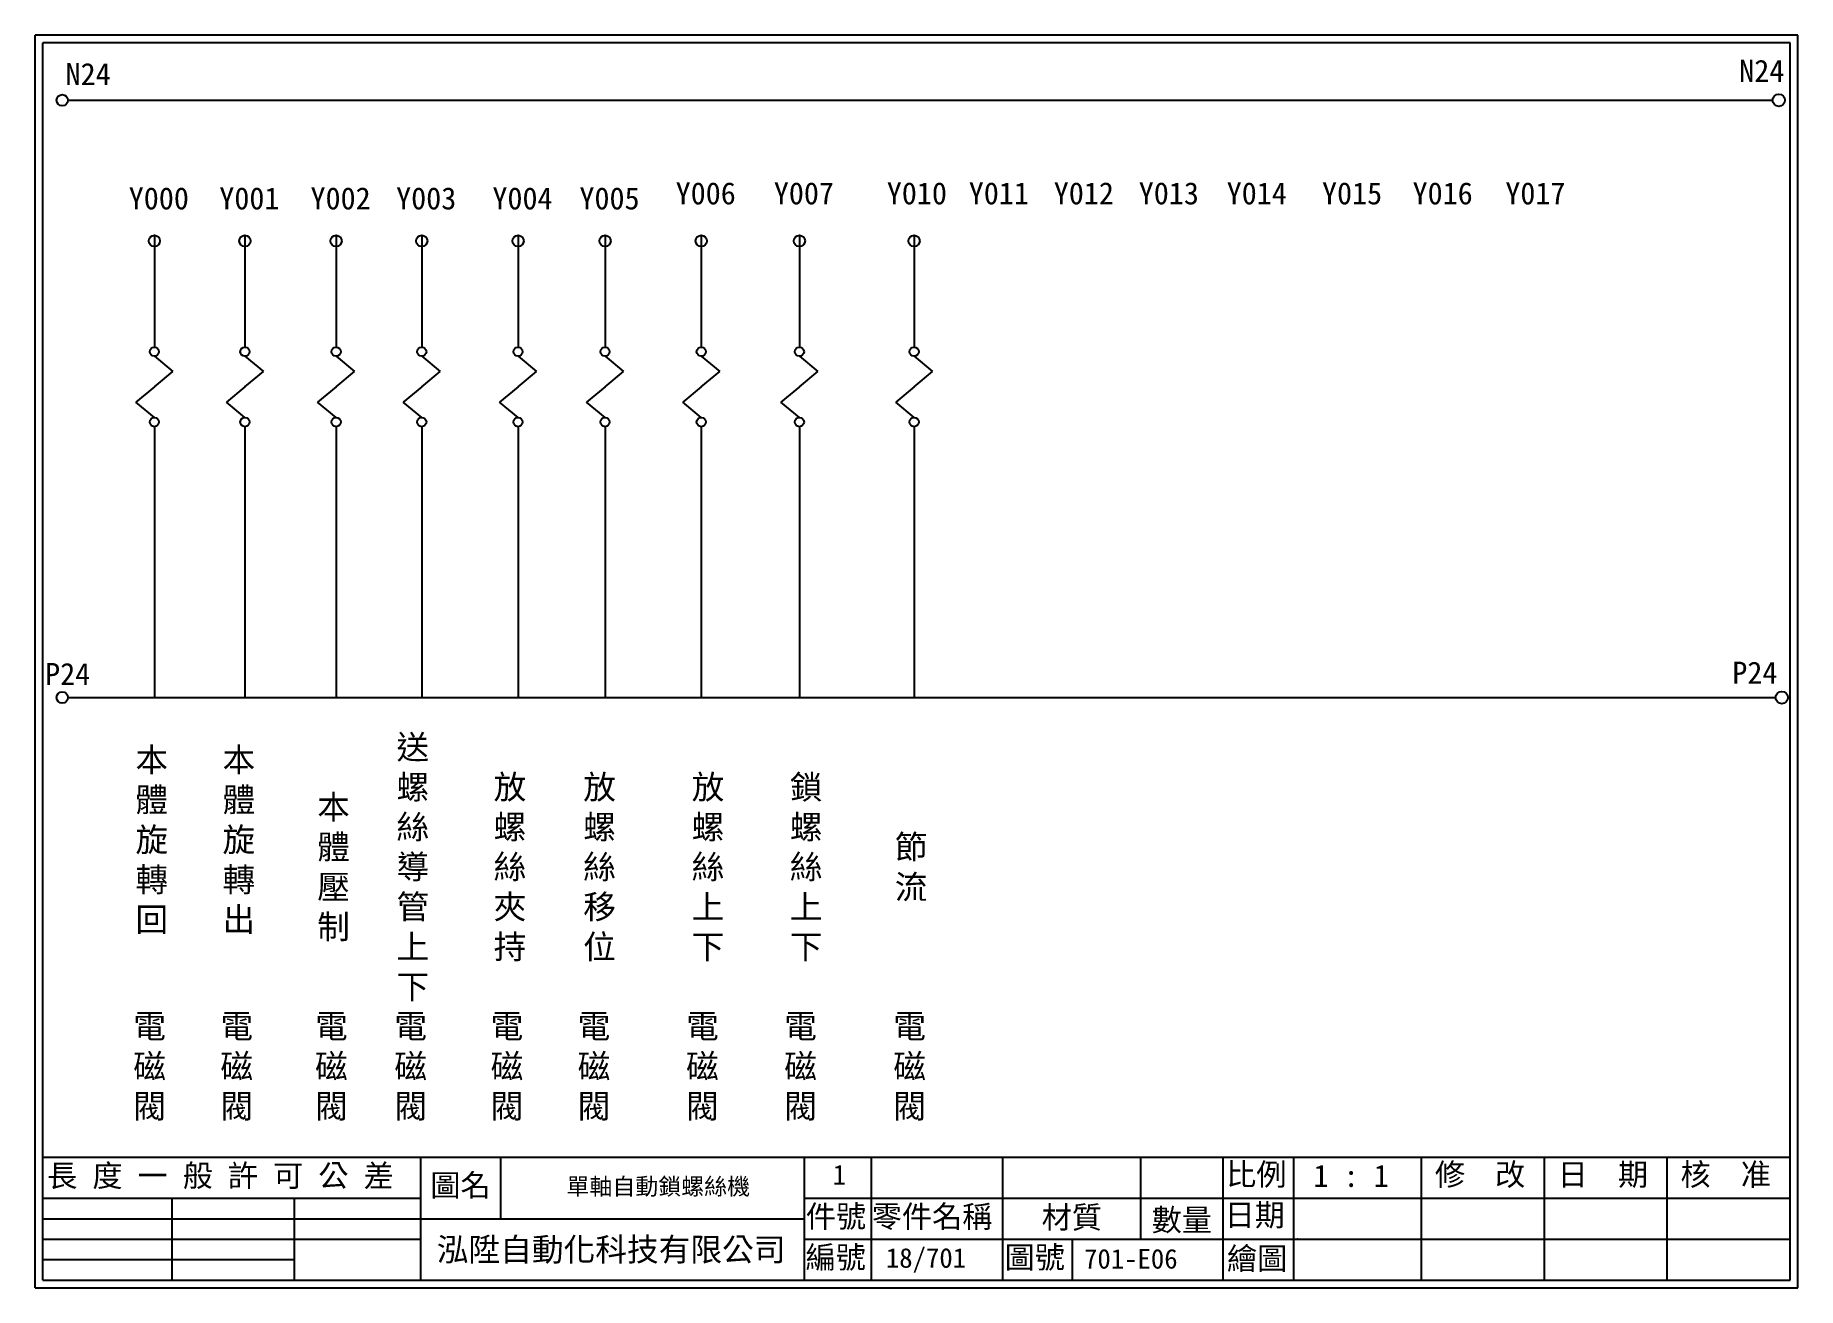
# Model space of a CAD drawing. Extents: x 1092 to 1379, y 1199 to 1403.
import ezdxf

# ---------------------------------------------------------------- set-up
doc = ezdxf.new("R2010")
doc.units = 0
doc.layers.get('0').update_dxf_attribs({"linetype": 'CONTINUOUS'})
for name, color, linetype in [('圖框層', 7, 'CONTINUOUS'), ('文字層', 4, 'CONTINUOUS'), ('標尺寸層', 3, 'CONTINUOUS')]:
    doc.layers.add(name, color=color, linetype=linetype)
doc.styles.add('CNS', font='romanc.shx', dxfattribs={"bigfont": 'chineset.shx'})
doc.styles.add('STSL', font='kaiu.ttf')

msp = doc.modelspace()

# ---------------------------------------------------------------- linework, layer by layer
for centre in [(1375.54, 1392.27), (1376.02, 1295)]:
    msp.add_circle(centre, 1)
at = {"layer": '圖框層', "color": 7}
for p, q in [((1378.63, 1402.85), (1091.63, 1402.85)), ((1091.63, 1198.88), (1091.63, 1402.85)), ((1377.38, 1401.6), (1092.88, 1401.6)), ((1092.88, 1200.13), (1092.88, 1401.6)), ((1377.38, 1200.13), (1377.38, 1401.6)), ((1378.63, 1198.88), (1378.63, 1402.85)), ((1092.88, 1220.13), (1203.36, 1220.13)), ((1154.42, 1200.13), (1154.42, 1220.13)), ((1167.45, 1210.13), (1167.45, 1220.13)), ((1203.36, 1220.13), (1377.38, 1220.13)), ((1216.9, 1200.13), (1216.9, 1220.13)), ((1227.78, 1200.13), (1227.78, 1220.13)), ((1249.2, 1200.13), (1249.2, 1220.13)), ((1271.68, 1206.8), (1271.68, 1220.13)), ((1285.09, 1200.13), (1285.09, 1220.13)), ((1296.57, 1200.13), (1296.57, 1220.13)), ((1317.38, 1200.13), (1317.38, 1220.13)), ((1337.38, 1200.13), (1337.38, 1220.13)), ((1357.38, 1200.13), (1357.38, 1220.13)), ((1092.88, 1213.46), (1154.42, 1213.46)), ((1113.92, 1200.13), (1113.92, 1213.46)), ((1133.86, 1200.13), (1133.86, 1213.46)), ((1216.9, 1213.46), (1377.38, 1213.46)), ((1092.88, 1210.13), (1156.91, 1210.13)), ((1156.91, 1210.13), (1216.9, 1210.13)), ((1092.88, 1206.8), (1154.42, 1206.8)), ((1216.9, 1206.8), (1377.38, 1206.8)), ((1260.51, 1200.13), (1260.51, 1206.8)), ((1092.88, 1203.47), (1133.86, 1203.47)), ((1092.88, 1200.13), (1377.38, 1200.13)), ((1091.63, 1198.88), (1378.63, 1198.88))]:
    msp.add_line(p, q, dxfattribs=at)
at = {"layer": '圖框層', "color": 4}
msp.add_point((1297.17, 1206.8), dxfattribs=at)
at = {"layer": '標尺寸層', "color": 7}
for p, q in [((1096.95, 1392.27), (1374.54, 1392.27)), ((1111.02, 1370.27), (1111.02, 1352.07)), ((1125.77, 1370.27), (1125.77, 1352.07)), ((1140.62, 1370.27), (1140.62, 1352.07)), ((1154.56, 1370.27), (1154.56, 1352.07)), ((1170.24, 1370.27), (1170.24, 1352.07)), ((1184.41, 1370.27), (1184.41, 1352.07)), ((1200.08, 1370.27), (1200.08, 1352.07)), ((1216.06, 1370.27), (1216.06, 1352.07)), ((1234.74, 1370.27), (1234.74, 1352.07)), ((1111.02, 1350.57), (1114.02, 1348.08)), ((1125.77, 1350.57), (1128.77, 1348.08)), ((1140.62, 1350.57), (1143.62, 1348.08)), ((1154.56, 1350.57), (1157.57, 1348.08)), ((1170.24, 1350.57), (1173.24, 1348.08)), ((1184.41, 1350.57), (1187.42, 1348.08)), ((1200.08, 1350.57), (1203.08, 1348.08)), ((1216.06, 1350.57), (1219.06, 1348.08)), ((1234.74, 1350.57), (1237.75, 1348.08)), ((1111.02, 1345.59), (1114.02, 1348.08)), ((1125.77, 1345.59), (1128.77, 1348.08)), ((1140.62, 1345.59), (1143.62, 1348.08)), ((1154.56, 1345.59), (1157.57, 1348.08)), ((1170.24, 1345.59), (1173.24, 1348.08)), ((1184.41, 1345.59), (1187.42, 1348.08)), ((1200.08, 1345.59), (1203.08, 1348.08)), ((1216.06, 1345.59), (1219.06, 1348.08)), ((1234.74, 1345.59), (1237.75, 1348.08)), ((1111.02, 1345.59), (1108.02, 1343.1)), ((1125.77, 1345.59), (1122.76, 1343.1)), ((1140.62, 1345.59), (1137.61, 1343.1)), ((1154.56, 1345.59), (1151.56, 1343.1)), ((1170.24, 1345.59), (1167.24, 1343.1)), ((1184.41, 1345.59), (1181.41, 1343.1)), ((1200.08, 1345.59), (1197.08, 1343.1)), ((1216.06, 1345.59), (1213.05, 1343.1)), ((1234.74, 1345.59), (1231.74, 1343.1)), ((1111.02, 1340.61), (1108.02, 1343.1)), ((1125.77, 1340.61), (1122.76, 1343.1)), ((1140.62, 1340.61), (1137.61, 1343.1)), ((1154.56, 1340.61), (1151.56, 1343.1)), ((1170.24, 1340.61), (1167.24, 1343.1)), ((1184.41, 1340.61), (1181.41, 1343.1)), ((1200.08, 1340.61), (1197.08, 1343.1)), ((1216.06, 1340.61), (1213.05, 1343.1)), ((1234.74, 1340.61), (1231.74, 1343.1)), ((1111.02, 1339.11), (1111.02, 1295)), ((1125.77, 1339.11), (1125.77, 1295)), ((1140.62, 1339.11), (1140.62, 1295)), ((1154.56, 1339.11), (1154.56, 1295)), ((1170.24, 1339.11), (1170.24, 1295)), ((1184.41, 1339.11), (1184.41, 1295)), ((1200.08, 1339.11), (1200.08, 1295)), ((1216.06, 1339.11), (1216.06, 1295)), ((1234.74, 1339.11), (1234.74, 1295)), ((1097.15, 1295), (1375.02, 1295))]:
    msp.add_line(p, q, dxfattribs=at)
for centre, radius in [((1096.02, 1392.27), 0.92), ((1111.02, 1369.35), 0.92), ((1125.77, 1369.35), 0.92), ((1140.62, 1369.35), 0.92), ((1154.56, 1369.35), 0.92), ((1170.24, 1369.35), 0.92), ((1184.41, 1369.35), 0.92), ((1200.08, 1369.35), 0.92), ((1216.06, 1369.35), 0.92), ((1234.74, 1369.35), 0.92), ((1111.02, 1351.32), 0.751), ((1125.77, 1351.32), 0.751), ((1140.62, 1351.32), 0.751), ((1154.56, 1351.32), 0.751), ((1170.24, 1351.32), 0.751), ((1184.41, 1351.32), 0.751), ((1200.08, 1351.32), 0.751), ((1216.06, 1351.32), 0.751), ((1234.74, 1351.32), 0.751), ((1111.02, 1339.86), 0.751), ((1125.77, 1339.86), 0.751), ((1140.62, 1339.86), 0.751), ((1154.56, 1339.86), 0.751), ((1170.24, 1339.86), 0.751), ((1184.41, 1339.86), 0.751), ((1200.08, 1339.86), 0.751), ((1216.06, 1339.86), 0.751), ((1234.74, 1339.86), 0.751), ((1096.02, 1295), 0.92)]:
    msp.add_circle(centre, radius, dxfattribs=at)

# ---------------------------------------------------------------- texts
at = {"layer": '圖框層', "color": 4, "style": 'STSL'}
for s, height, p in [('N24', 3.6, (1096.57, 1394.73)), ('N24', 3.6, (1369.1, 1395.26)), ('Y000', 3.6, (1106.85, 1374.49)), ('Y001', 3.6, (1121.6, 1374.49)), ('Y002', 3.6, (1136.45, 1374.49)), ('Y003', 3.6, (1150.39, 1374.49)), ('Y004', 3.6, (1166.07, 1374.49)), ('Y005', 3.6, (1180.24, 1374.49)), ('Y006', 3.6, (1195.91, 1375.31)), ('Y007', 3.6, (1211.89, 1375.31)), ('Y010', 3.6, (1230.29, 1375.31)), ('Y011', 3.6, (1243.64, 1375.31)), ('Y012', 3.6, (1257.48, 1375.31)), ('Y013', 3.6, (1271.32, 1375.31)), ('Y014', 3.6, (1285.64, 1375.31)), ('Y015', 3.6, (1301.16, 1375.31)), ('Y016', 3.6, (1315.91, 1375.31)), ('Y017', 3.6, (1331.01, 1375.31)), ('P24', 3.6, (1093.24, 1297.04)), ('P24', 3.6, (1367.97, 1297.25)), ('    長 度 一 般 許 可 公 差', 3.6, (1083.77, 1215.34)), ('圖名', 3.6, (1155.96, 1213.78)), ('單軸自動鎖螺絲機', 2.74, (1178.13, 1214.02)), ('比例', 3.6, (1285.55, 1215.56)), ('修  改', 3.6, (1319.54, 1215.54)), ('日  期', 3.6, (1339.54, 1215.54)), ('核  准', 3.6, (1359.54, 1215.54)), ('件號', 3.6, (1217.11, 1208.7)), ('零件名稱', 3.6, (1227.84, 1208.69)), ('材質', 3.6, (1255.51, 1208.56)), ('數量', 3.6, (1273.42, 1208.13)), ('日期', 3.6, (1285.29, 1208.93)), ('泓陞自動化科技有限公司', 3.7846, (1157.01, 1203.22)), ('編號', 3.6, (1217.06, 1202.04)), ('18/701', 3.2, (1230.14, 1202.14)), ('圖號', 3.6, (1249.47, 1202.04)), ('繪圖', 3.6, (1285.68, 1201.85))]:
    msp.add_text(s, height=height, dxfattribs=at).set_placement(p)
at = {"layer": '文字層', "color": 4, "style": 'STSL'}
for s, height, p in [('1 ', 3.2, (1221.48, 1215.69)), ('1 : 1', 3.599, (1299.78, 1215.31)), ('701-E06', 3.2, (1262.41, 1202))]:
    msp.add_text(s, height=height, dxfattribs=at).set_placement(p)
at = {"layer": '標尺寸層', "color": 7, "char_height": 3.9, "attachment_point": 5, "style": 'CNS'}
for s, insert, width in [('{\\fDFKai-SB|b0|i0|c136|p65;送螺絲導管上下}', (1153.11, 1267.21), 2.8481), ('{\\fDFKai-SB|b0|i0|c136|p65;本體旋轉回}', (1110.6, 1271.64), 2.8481), ('{\\fDFKai-SB|b0|i0|c136|p65;本體旋轉出}', (1124.78, 1271.64), 2.8481), ('{\\fDFKai-SB|b0|i0|c136|p65;放螺絲夾持}', (1168.93, 1267.21), 2.8481), ('{\\fDFKai-SB|b0|i0|c136|p65;放螺絲移位}', (1183.52, 1267.21), 2.8481), ('{\\fDFKai-SB|b0|i0|c136|p65;放螺絲上下}', (1201.18, 1267.21), 2.8481), ('{\\fDFKai-SB|b0|i0|c136|p65;鎖螺絲上下}', (1217.16, 1267.21), 2.8481), ('{\\fDFKai-SB|b0|i0|c136|p65;本體壓制}', (1140.2, 1267.21), 2.8481), ('{\\fDFKai-SB|b0|i0|c136|p65;節流}', (1234.25, 1267.21), 2.8481), ('{\\fDFKai-SB|b0|i0|c136|p65;電磁閥}', (1110.25, 1234.75), 8.6627), ('{\\fDFKai-SB|b0|i0|c136|p65;電磁閥}', (1124.44, 1234.75), 8.6627), ('{\\fDFKai-SB|b0|i0|c136|p65;電磁閥}', (1139.85, 1234.75), 8.6627), ('{\\fDFKai-SB|b0|i0|c136|p65;電磁閥}', (1152.76, 1234.75), 8.6627), ('{\\fDFKai-SB|b0|i0|c136|p65;電磁閥}', (1168.44, 1234.75), 8.6627), ('{\\fDFKai-SB|b0|i0|c136|p65;電磁閥}', (1182.61, 1234.75), 8.6627), ('{\\fDFKai-SB|b0|i0|c136|p65;電磁閥}', (1200.27, 1234.75), 8.6627), ('{\\fDFKai-SB|b0|i0|c136|p65;電磁閥}', (1216.25, 1234.75), 8.6627), ('{\\fDFKai-SB|b0|i0|c136|p65;電磁閥}', (1234.01, 1234.75), 8.6627)]:
    msp.add_mtext(s, dxfattribs=dict(at, insert=insert, width=width))

doc.saveas('drawing.dxf')
